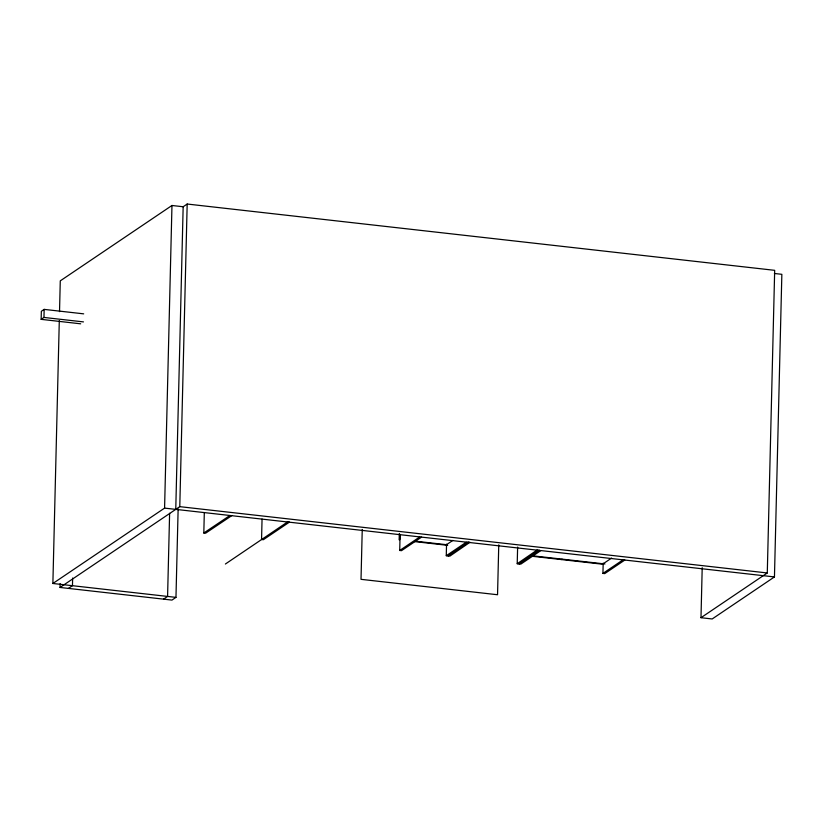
<?xml version="1.0" encoding="UTF-8"?>
<svg xmlns="http://www.w3.org/2000/svg" width="823" height="823" viewBox="0 0 823 823"><rect width="100%" height="100%" fill="white"/><g stroke="black" fill="none" stroke-linecap="round" stroke-linejoin="round"><path stroke-width="1.23" d="M80.675 323.809L41.15 319.345L41.345 311.289L44.164 309.386L83.689 313.851M41.15 319.345L43.958 317.441L44.164 309.386M178.138 508.902L175.968 597.375L52.878 583.486L59.297 320.61M59.523 311.639L60.274 280.859L171.966 205.483L183.159 206.748L187.181 204.032L774.68 270.335L767.283 572.962L700.99 617.703L702.204 567.695M175.968 597.375L171.956 600.09L60.048 587.457L60.141 583.61M72.65 578.024L72.455 585.698L68.443 588.404M52.878 583.486L164.579 508.11L171.966 205.483M169.61 513.295L167.583 596.428L163.561 599.144M175.762 509.375L183.159 206.748M60.048 587.457L179.784 506.659L187.181 204.032M231.716 515.682L205.606 533.191L203.816 532.995L204.31 512.523M262.053 519.046L261.56 539.507L263.35 539.713L289.459 522.091L287.669 521.885L225.389 564.022M362.243 529.456L361.019 579.33L497.545 594.741L498.759 544.857M399.309 533.479L399.155 539.857L399.793 539.425L399.916 534.322M421.592 537.11L401.501 550.669L399.711 550.474L400.091 535.053M468.143 542.367L448.062 555.926L468.153 542.079L469.943 542.285L449.852 556.132L446.272 555.72L446.55 544.157M540.886 550.577L520.794 564.136L517.214 563.734L517.626 547.079M624.811 560.052L604.72 573.61L602.93 573.405L603.187 563.127M700.99 617.703L712.173 618.968L774.453 576.933L781.85 274.316L774.392 273.473M517.214 563.734L537.306 549.887M539.106 550.093L519.004 563.93L539.096 550.371M399.711 550.474L419.802 536.915M446.539 544.672L452.876 540.392M446.272 555.72L466.353 542.162M561.461 559.568L562.099 559.136M603.166 563.776L611.623 558.066M602.93 573.405L623.021 559.846M203.816 532.995L229.926 515.486M43.958 317.441L83.483 321.906M179.784 506.659L767.283 572.962M164.579 508.11L774.453 576.933M415.121 541.153L447.054 544.754M414.473 541.585L447.681 545.34M532.399 555.782L604.956 563.971M531.205 556.163L603.053 564.269"/></g></svg>
